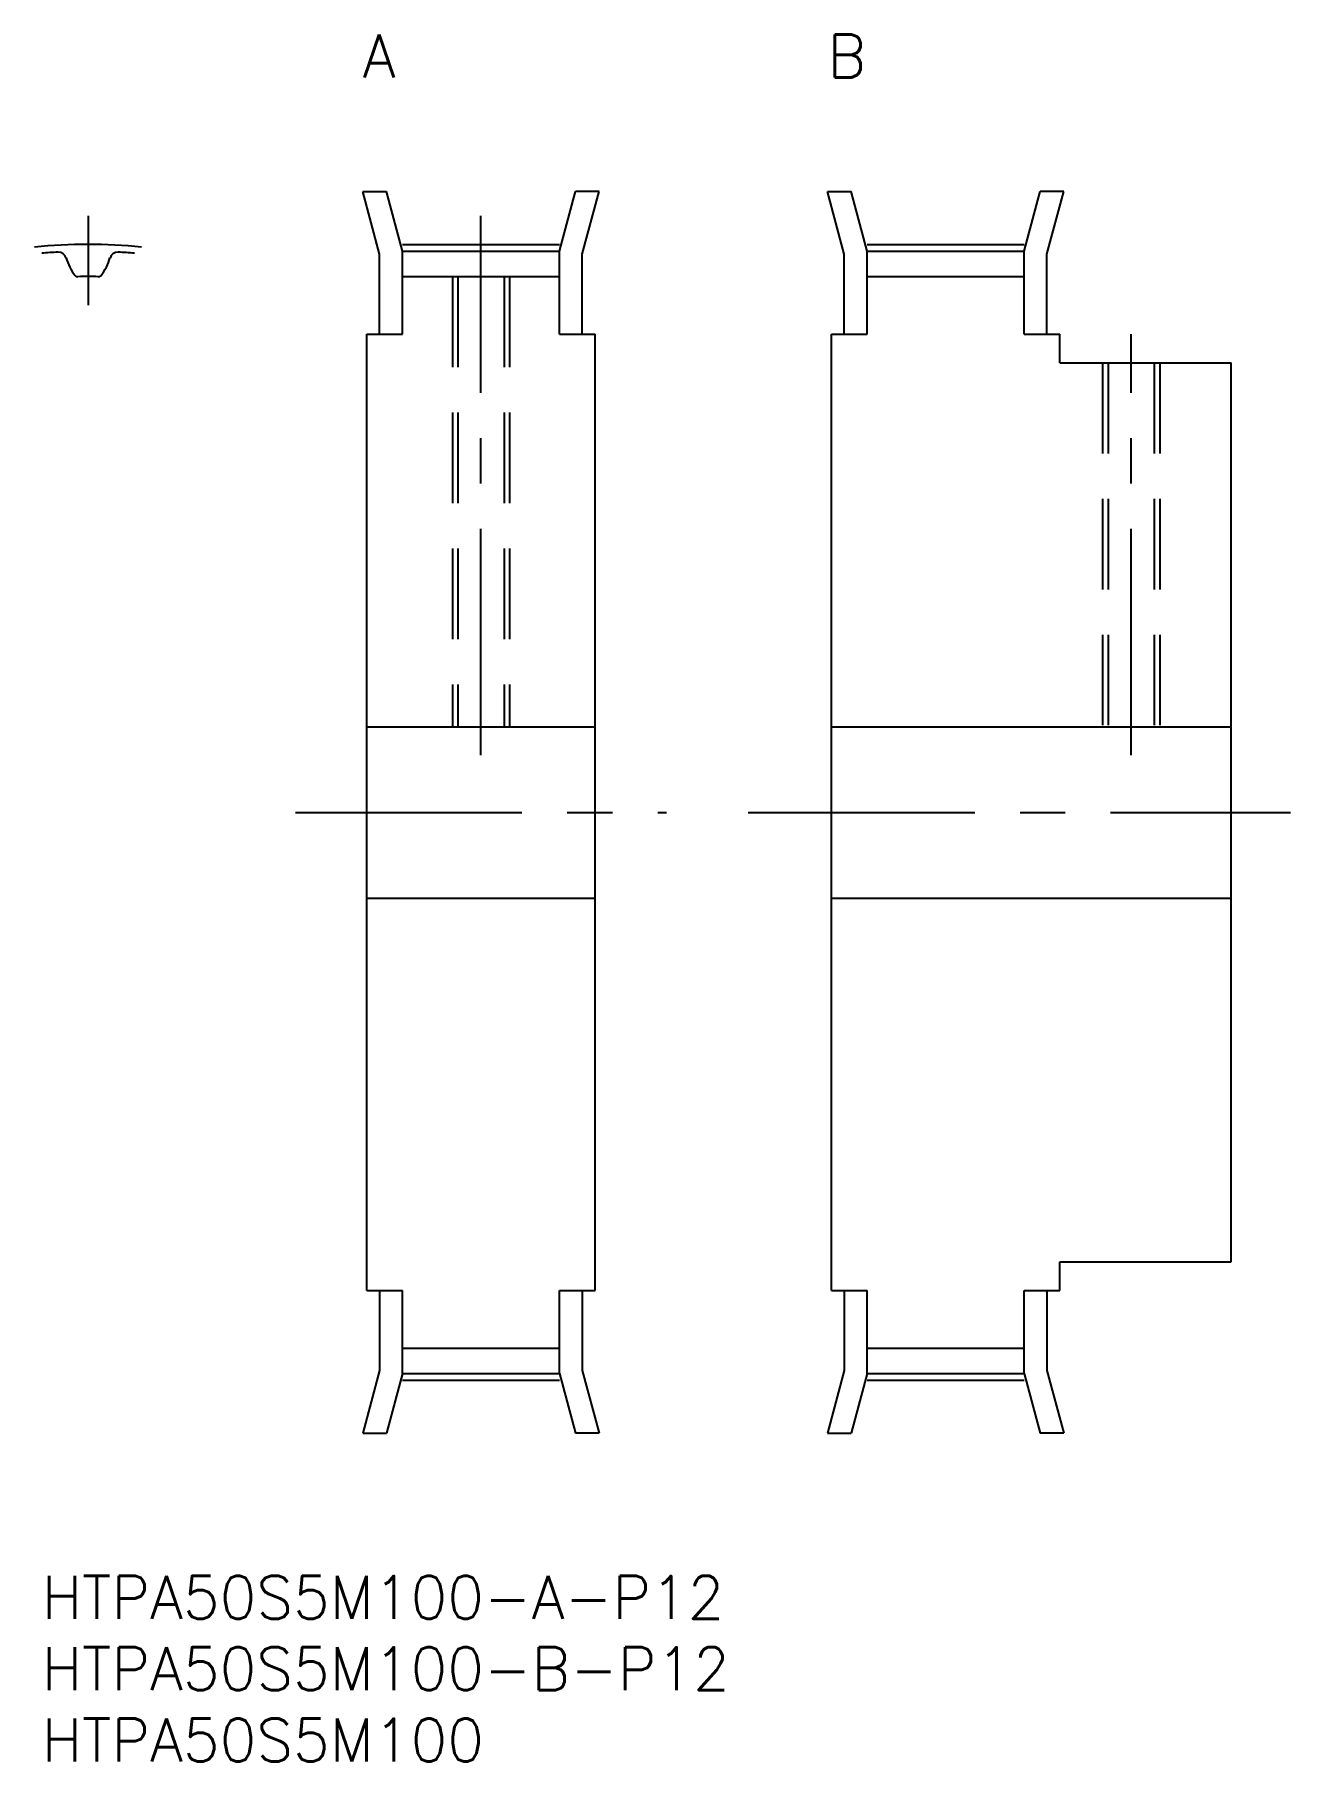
# Model space of a CAD drawing. Extents: x 0 to 87, y -13 to 108.
import ezdxf

# ---------------------------------------------------------------- set-up
doc = ezdxf.new("R2010")
doc.units = 0
doc.header["$LTSCALE"] = 0.5
doc.linetypes.add('CENTER', pattern=[50.8, 31.75, -6.35, 6.35, -6.35])
doc.linetypes.add('DASHED', pattern=[19.05, 12.7, -6.35])
for name, color, linetype in [('MSM_CENTER', 1, 'CENTER'), ('MSM_CONTINUOUS', 7, 'CONTINUOUS'), ('MSM_DASHED', 4, 'DASHED'), ('MSM_PART_NUMBER', 7, 'CONTINUOUS')]:
    doc.layers.add(name, color=color, linetype=linetype)
doc.styles.get("Standard").update_dxf_attribs({"font": 'txt.shx', "height": 3, "bigfont": 'bigfont.shx'})

# ---------------------------------------------------------------- blocks, each defined once
blk = doc.blocks.new('*U3')
at = {"layer": 'MSM_PART_NUMBER'}
blk.add_text('HTPA50S5M100-A-P12', height=3, dxfattribs=at).set_placement((0, -3))
blk = doc.blocks.new('*U4')
at = {"layer": 'MSM_PART_NUMBER'}
blk.add_text('HTPA50S5M100-B-P12', height=3, dxfattribs=at).set_placement((0, -8))
blk = doc.blocks.new('*U5')
at = {"layer": 'MSM_PART_NUMBER'}
blk.add_text('HTPA50S5M100', height=3, dxfattribs=at).set_placement((0, -13))
blk = doc.blocks.new('*U6')
at = {"layer": 'MSM_PART_NUMBER'}
blk.add_text('A', height=3, dxfattribs=at).set_placement((22.5, 105))
blk = doc.blocks.new('*U7')
at = {"layer": 'MSM_PART_NUMBER'}
blk.add_text('B', height=3, dxfattribs=at).set_placement((55.06, 105))

msp = doc.modelspace()

# ---------------------------------------------------------------- linework, layer by layer
at = {"layer": 'MSM_CENTER'}
for p, q in [((3.25, 95.29), (3.25, 89.04)), ((30.78, 57.5), (30.78, 95.29)), ((25.28, 93.29), (36.28, 93.29)), ((57.84, 93.29), (68.84, 93.29)), ((76.34, 57.5), (76.34, 87)), ((17.78, 53.5), (43.78, 53.5)), ((49.5, 53.5), (87.5, 53.5)), ((25.28, 13.71), (36.28, 13.71)), ((57.84, 13.71), (68.84, 13.71))]:
    msp.add_line(p, q, dxfattribs=at)
msp.add_arc((3.25, 53.5), 39.79, 84.5921, 95.4079, dxfattribs=at)
at = {"layer": 'MSM_CONTINUOUS'}
for p, q in [((23.68, 92.6), (22.5, 97)), ((22.5, 97), (24.16, 97)), ((25.28, 92.81), (24.16, 97)), ((36.28, 92.81), (37.4, 97)), ((39.06, 97), (37.4, 97)), ((37.88, 92.6), (39.06, 97)), ((56.24, 92.6), (55.06, 97)), ((55.06, 97), (56.71, 97)), ((57.84, 92.81), (56.71, 97)), ((68.84, 92.81), (69.96, 97)), ((71.62, 97), (69.96, 97)), ((70.44, 92.6), (71.62, 97)), ((23.68, 87), (23.68, 92.6)), ((25.28, 92.81), (36.28, 92.81)), ((25.28, 87), (25.28, 92.81)), ((36.28, 87), (36.28, 92.81)), ((37.88, 87), (37.88, 92.6)), ((56.24, 87), (56.24, 92.6)), ((57.84, 92.81), (68.84, 92.81)), ((57.84, 87), (57.84, 92.81)), ((68.84, 87), (68.84, 92.81)), ((70.44, 87), (70.44, 92.6)), ((25.28, 91.04), (36.28, 91.04)), ((57.84, 91.04), (68.84, 91.04)), ((22.78, 20), (22.78, 87)), ((22.78, 87), (25.28, 87)), ((36.28, 87), (38.78, 87)), ((38.78, 20), (38.78, 87)), ((55.34, 87), (57.84, 87)), ((55.34, 20), (55.34, 87)), ((68.84, 87), (71.34, 87)), ((71.34, 85), (71.34, 87)), ((71.34, 85), (83.34, 85)), ((83.34, 22), (83.34, 85)), ((22.78, 59.5), (38.78, 59.5)), ((55.34, 59.5), (83.34, 59.5)), ((22.78, 47.5), (38.78, 47.5)), ((55.34, 47.5), (83.34, 47.5)), ((71.34, 22), (83.34, 22)), ((71.34, 20), (71.34, 22)), ((22.78, 20), (25.28, 20)), ((23.68, 20), (23.68, 14.4)), ((25.28, 14.19), (25.28, 20)), ((36.28, 14.19), (36.28, 20)), ((36.28, 20), (38.78, 20)), ((37.88, 20), (37.88, 14.4)), ((55.34, 20), (57.84, 20)), ((56.24, 20), (56.24, 14.4)), ((57.84, 14.19), (57.84, 20)), ((68.84, 20), (71.34, 20)), ((68.84, 14.19), (68.84, 20)), ((70.44, 20), (70.44, 14.4)), ((25.28, 15.96), (36.28, 15.96)), ((57.84, 15.96), (68.84, 15.96)), ((23.68, 14.4), (22.5, 10)), ((25.28, 14.19), (24.16, 10)), ((25.28, 14.19), (36.28, 14.19)), ((36.28, 14.19), (37.4, 10)), ((37.88, 14.4), (39.06, 10)), ((56.24, 14.4), (55.06, 10)), ((57.84, 14.19), (56.71, 10)), ((57.84, 14.19), (68.84, 14.19)), ((68.84, 14.19), (69.96, 10)), ((70.44, 14.4), (71.62, 10)), ((22.5, 10), (24.16, 10)), ((39.06, 10), (37.4, 10)), ((55.06, 10), (56.71, 10)), ((71.62, 10), (69.96, 10))]:
    msp.add_line(p, q, dxfattribs=at)
for centre, radius, start, end in [((3.25, 53.5), 39.31, 93.0623, 94.7424), ((1.18, 92.2), 0.55, 14.9436, 93.0623), ((4.88, 93.19), 3.27, 194.9436, 219.1027), ((1.62, 93.19), 3.27, 320.8973, 345.0564), ((5.32, 92.2), 0.55, 86.9377, 165.0564), ((3.25, 53.5), 39.31, 85.2576, 86.9377), ((2.53, 91.28), 0.25, 219.1027, 271.0954), ((3.25, 53.5), 37.54, 88.9046, 91.0954), ((3.97, 91.28), 0.25, 268.9046, 320.8973)]:
    msp.add_arc(centre, radius, start, end, dxfattribs=at)
at = {"layer": 'MSM_DASHED'}
for p, q in [((28.78, 91.04), (28.78, 59.5)), ((29.16, 91.04), (29.16, 59.5)), ((32.4, 91.04), (32.4, 59.5)), ((32.78, 91.04), (32.78, 59.5)), ((74.34, 85), (74.34, 59.5)), ((74.72, 85), (74.72, 59.5)), ((77.96, 85), (77.96, 59.5)), ((78.34, 85), (78.34, 59.5))]:
    msp.add_line(p, q, dxfattribs=at)

# ---------------------------------------------------------------- block references
at = {"layer": 'MSM_CONTINUOUS'}
for name in ['*U6', '*U7', '*U3', '*U4', '*U5']:
    msp.add_blockref(name, (0, 0), dxfattribs=at)

doc.saveas('drawing.dxf')
